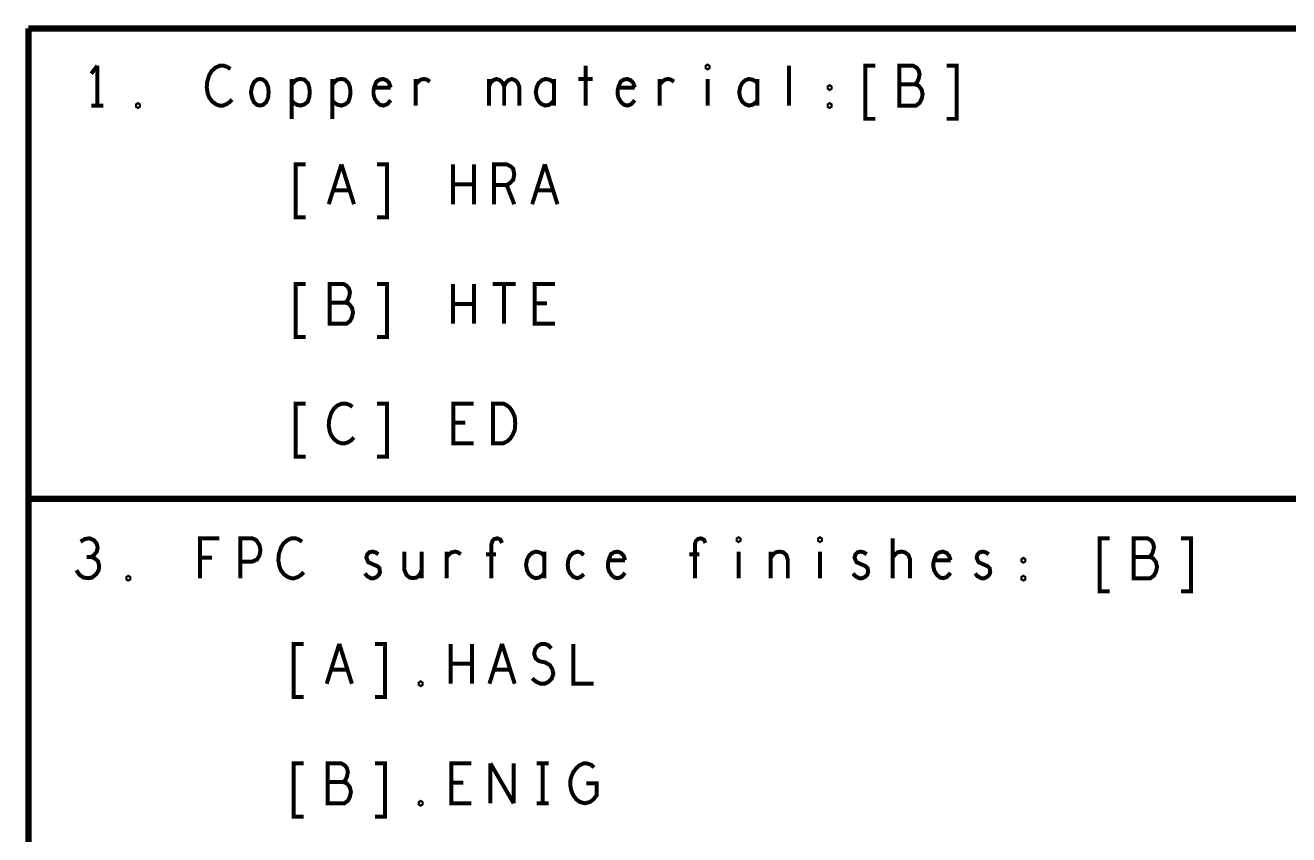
# Model space of a CAD drawing. Header units: millimetres. Extents: x 3885 to 4350, y -149 to 182.
# Drawn here: x 3931.63 to 3971.85, y 31.51 to 57.3 of the extents above; entities that cross this region are included whole.
import ezdxf

# ---------------------------------------------------------------- set-up
doc = ezdxf.new("R2010")
doc.units = ezdxf.units.MM
doc.header["$LTSCALE"] = 23.1
doc.layers.get('0').update_dxf_attribs({"linetype": 'CONTINUOUS'})

msp = doc.modelspace()

# ---------------------------------------------------------------- linework, layer by layer
for points, const_width in [([(3931.728, 57.195), (3931.728, -96.11), (4058.256, -96.11), (4058.256, 57.195)], 0.203), ([(3931.728, 57.195), (4058.256, 57.195)], 0.203), ([(3933.92, 56.008), (3933.727, 55.754)], 0.127), ([(3933.92, 54.738), (3933.92, 56.008)], 0.127), ([(3938.16, 55.903), (3938.063, 55.966), (3937.951, 56.008), (3937.822, 56.008), (3937.677, 55.945), (3937.565, 55.839), (3937.484, 55.712), (3937.42, 55.5), (3937.404, 55.31), (3937.436, 55.119), (3937.484, 54.992), (3937.581, 54.865), (3937.693, 54.781), (3937.806, 54.738), (3937.918, 54.738), (3938.031, 54.781), (3938.128, 54.844), (3938.208, 54.929)], 0.127), ([(3949.464, 56.008), (3949.464, 54.738)], 0.127), ([(3955.941, 54.738), (3955.941, 56.008)], 0.127), ([(3958.693, 56.008), (3958.371, 56.008), (3958.371, 54.315), (3958.693, 54.315)], 0.127), ([(3959.956, 55.416), (3960.021, 55.479), (3960.069, 55.585), (3960.101, 55.733), (3960.069, 55.86), (3960.005, 55.945), (3959.892, 56.008), (3959.458, 56.008), (3959.458, 54.738), (3959.988, 54.738), (3960.101, 54.823), (3960.165, 54.95), (3960.198, 55.098), (3960.165, 55.246), (3960.069, 55.373), (3959.956, 55.416), (3959.458, 55.416)], 0.127), ([(3960.962, 54.315), (3961.284, 54.315), (3961.284, 56.008), (3960.962, 56.008)], 0.127), ([(3940.107, 55.395), (3940.188, 55.5), (3940.268, 55.564), (3940.397, 55.585), (3940.509, 55.564), (3940.622, 55.458), (3940.67, 55.31), (3940.686, 55.162), (3940.67, 55.014), (3940.622, 54.865), (3940.525, 54.781), (3940.397, 54.738), (3940.284, 54.76), (3940.171, 54.823), (3940.107, 54.908)], 0.127), ([(3940.107, 54.315), (3940.107, 55.585)], 0.127), ([(3941.403, 55.395), (3941.483, 55.5), (3941.563, 55.564), (3941.692, 55.585), (3941.805, 55.564), (3941.917, 55.458), (3941.966, 55.31), (3941.982, 55.162), (3941.966, 55.014), (3941.917, 54.865), (3941.821, 54.781), (3941.692, 54.738), (3941.58, 54.76), (3941.467, 54.823), (3941.403, 54.908)], 0.127), ([(3941.403, 54.315), (3941.403, 55.585)], 0.127), ([(3943.261, 55.31), (3943.213, 55.458), (3943.132, 55.543), (3943.02, 55.585), (3942.907, 55.564), (3942.81, 55.5), (3942.746, 55.352), (3942.714, 55.225), (3942.714, 55.098), (3942.746, 54.971), (3942.827, 54.844), (3942.923, 54.76), (3943.036, 54.738), (3943.148, 54.781), (3943.261, 54.908)], 0.127), ([(3944.058, 55.416), (3944.138, 55.5), (3944.219, 55.564), (3944.331, 55.585), (3944.412, 55.564), (3944.508, 55.5)], 0.127), ([(3944.058, 54.738), (3944.058, 55.585)], 0.127), ([(3946.391, 55.352), (3946.439, 55.458), (3946.52, 55.543), (3946.632, 55.585), (3946.745, 55.543), (3946.825, 55.458), (3946.874, 55.352), (3946.874, 54.738)], 0.127), ([(3946.391, 54.738), (3946.391, 55.585)], 0.127), ([(3946.874, 55.352), (3946.922, 55.458), (3947.002, 55.543), (3947.115, 55.585), (3947.227, 55.543), (3947.308, 55.458), (3947.356, 55.331), (3947.356, 54.738)], 0.127), ([(3948.459, 55.437), (3948.394, 55.522), (3948.298, 55.564), (3948.185, 55.585), (3948.073, 55.543), (3947.976, 55.458), (3947.912, 55.331), (3947.88, 55.162), (3947.912, 54.992), (3947.976, 54.865), (3948.073, 54.781), (3948.185, 54.738), (3948.298, 54.76), (3948.394, 54.823), (3948.459, 54.908)], 0.127), ([(3948.459, 54.738), (3948.459, 55.585)], 0.127), ([(3949.239, 55.585), (3949.69, 55.585)], 0.127), ([(3951.033, 55.31), (3950.985, 55.458), (3950.905, 55.543), (3950.792, 55.585), (3950.679, 55.564), (3950.583, 55.5), (3950.519, 55.352), (3950.486, 55.225), (3950.486, 55.098), (3950.519, 54.971), (3950.599, 54.844), (3950.696, 54.76), (3950.808, 54.738), (3950.921, 54.781), (3951.033, 54.908)], 0.127), ([(3951.83, 55.416), (3951.91, 55.5), (3951.991, 55.564), (3952.104, 55.585), (3952.184, 55.564), (3952.281, 55.5)], 0.127), ([(3951.83, 54.738), (3951.83, 55.585)], 0.127), ([(3953.351, 55.585), (3953.351, 54.738)], 0.127), ([(3954.936, 55.437), (3954.871, 55.522), (3954.775, 55.564), (3954.662, 55.585), (3954.55, 55.543), (3954.453, 55.458), (3954.389, 55.331), (3954.357, 55.162), (3954.389, 54.992), (3954.453, 54.865), (3954.55, 54.781), (3954.662, 54.738), (3954.775, 54.76), (3954.871, 54.823), (3954.936, 54.908)], 0.127), ([(3954.936, 54.738), (3954.936, 55.585)], 0.127), ([(3942.746, 55.31), (3943.261, 55.31)], 0.127), ([(3950.519, 55.31), (3951.033, 55.31)], 0.127), ([(3933.727, 54.738), (3934.113, 54.738)], 0.127), ([(3940.557, 52.865), (3940.235, 52.865), (3940.235, 51.172), (3940.557, 51.172)], 0.127), ([(3941.289, 51.595), (3941.692, 52.865)], 0.127), ([(3941.692, 52.865), (3942.094, 51.595)], 0.127), ([(3942.826, 51.172), (3943.148, 51.172), (3943.148, 52.865), (3942.826, 52.865)], 0.127), ([(3945.24, 51.595), (3945.24, 52.865)], 0.127), ([(3945.916, 52.865), (3945.916, 51.595)], 0.127), ([(3946.551, 51.595), (3946.551, 52.865), (3946.954, 52.865), (3947.082, 52.801), (3947.163, 52.717), (3947.195, 52.547), (3947.163, 52.378), (3947.066, 52.272), (3946.954, 52.209), (3946.551, 52.209)], 0.127), ([(3947.766, 51.595), (3948.169, 52.865)], 0.127), ([(3948.169, 52.865), (3948.571, 51.595)], 0.127), ([(3941.949, 52.039), (3941.434, 52.039)], 0.127), ([(3945.916, 52.23), (3945.24, 52.23)], 0.127), ([(3946.954, 52.209), (3947.195, 51.595)], 0.127), ([(3948.426, 52.039), (3947.911, 52.039)], 0.127), ([(3940.557, 49.055), (3940.235, 49.055), (3940.235, 47.362), (3940.557, 47.362)], 0.127), ([(3941.82, 48.462), (3941.885, 48.526), (3941.933, 48.632), (3941.965, 48.78), (3941.933, 48.907), (3941.869, 48.991), (3941.756, 49.055), (3941.321, 49.055), (3941.321, 47.785), (3941.852, 47.785), (3941.965, 47.87), (3942.029, 47.997), (3942.062, 48.145), (3942.029, 48.293), (3941.933, 48.42), (3941.82, 48.462), (3941.321, 48.462)], 0.127), ([(3942.826, 47.362), (3943.148, 47.362), (3943.148, 49.055), (3942.826, 49.055)], 0.127), ([(3945.24, 47.785), (3945.24, 49.055)], 0.127), ([(3945.916, 49.055), (3945.916, 47.785)], 0.127), ([(3946.503, 49.055), (3947.243, 49.055)], 0.127), ([(3946.873, 49.055), (3946.873, 47.785)], 0.127), ([(3948.49, 47.785), (3947.847, 47.785), (3947.847, 49.055), (3948.49, 49.055)], 0.127), ([(3945.916, 48.42), (3945.24, 48.42)], 0.127), ([(3948.233, 48.441), (3947.847, 48.441)], 0.127), ([(3940.557, 45.245), (3940.235, 45.245), (3940.235, 43.552), (3940.557, 43.552)], 0.127), ([(3942.045, 45.139), (3941.949, 45.203), (3941.836, 45.245), (3941.708, 45.245), (3941.563, 45.181), (3941.45, 45.076), (3941.37, 44.949), (3941.305, 44.737), (3941.289, 44.546), (3941.321, 44.356), (3941.37, 44.229), (3941.466, 44.102), (3941.579, 44.017), (3941.692, 43.975), (3941.804, 43.975), (3941.917, 44.017), (3942.013, 44.081), (3942.094, 44.165)], 0.127), ([(3942.826, 43.552), (3943.148, 43.552), (3943.148, 45.245), (3942.826, 45.245)], 0.127), ([(3945.9, 43.975), (3945.256, 43.975), (3945.256, 45.245), (3945.9, 45.245)], 0.127), ([(3945.642, 44.631), (3945.256, 44.631)], 0.127), ([(3931.728, 42.209), (4058.256, 42.209)], 0.203), ([(3933.723, 40.357), (3933.819, 40.42), (3933.9, 40.526), (3933.932, 40.653), (3933.9, 40.78), (3933.819, 40.886), (3933.675, 40.95), (3933.53, 40.928), (3933.385, 40.844)], 0.127), ([(3937.191, 39.68), (3937.191, 40.95), (3937.802, 40.95)], 0.127), ([(3938.47, 39.68), (3938.47, 40.95), (3938.856, 40.95), (3938.985, 40.886), (3939.081, 40.738), (3939.114, 40.569), (3939.081, 40.399), (3939.001, 40.272), (3938.856, 40.209), (3938.47, 40.209)], 0.127), ([(3940.441, 40.844), (3940.345, 40.907), (3940.232, 40.95), (3940.103, 40.95), (3939.959, 40.886), (3939.846, 40.78), (3939.765, 40.653), (3939.701, 40.442), (3939.685, 40.251), (3939.717, 40.061), (3939.765, 39.934), (3939.862, 39.807), (3939.975, 39.722), (3940.087, 39.68), (3940.2, 39.68), (3940.313, 39.722), (3940.409, 39.785), (3940.489, 39.87)], 0.127), ([(3946.468, 39.68), (3946.468, 40.759), (3946.5, 40.865), (3946.564, 40.928), (3946.661, 40.95), (3946.757, 40.907), (3946.806, 40.801)], 0.127), ([(3952.945, 39.68), (3952.945, 40.759), (3952.977, 40.865), (3953.041, 40.928), (3953.138, 40.95), (3953.234, 40.907), (3953.283, 40.801)], 0.127), ([(3959.245, 39.68), (3959.245, 40.95)], 0.127), ([(3966.156, 40.95), (3965.835, 40.95), (3965.835, 39.256), (3966.156, 39.256)], 0.127), ([(3967.419, 40.357), (3967.484, 40.42), (3967.532, 40.526), (3967.564, 40.674), (3967.532, 40.801), (3967.468, 40.886), (3967.355, 40.95), (3966.921, 40.95), (3966.921, 39.68), (3967.451, 39.68), (3967.564, 39.764), (3967.629, 39.891), (3967.661, 40.039), (3967.629, 40.188), (3967.532, 40.315), (3967.419, 40.357), (3966.921, 40.357)], 0.127), ([(3968.425, 39.256), (3968.747, 39.256), (3968.747, 40.95), (3968.425, 40.95)], 0.127), ([(3933.256, 39.934), (3933.353, 39.785), (3933.482, 39.701), (3933.626, 39.68), (3933.755, 39.701), (3933.884, 39.807), (3933.964, 39.934), (3933.98, 40.061), (3933.948, 40.209), (3933.836, 40.315), (3933.723, 40.357), (3933.578, 40.357)], 0.127), ([(3937.577, 40.336), (3937.191, 40.336)], 0.127), ([(3942.437, 39.828), (3942.517, 39.743), (3942.63, 39.68), (3942.726, 39.68), (3942.823, 39.722), (3942.887, 39.785), (3942.919, 39.87), (3942.903, 39.997), (3942.839, 40.061), (3942.549, 40.188), (3942.485, 40.336), (3942.517, 40.442), (3942.582, 40.505), (3942.678, 40.526), (3942.775, 40.505), (3942.871, 40.442)], 0.127), ([(3943.7, 40.526), (3943.7, 39.934), (3943.764, 39.785), (3943.861, 39.701), (3943.974, 39.68), (3944.086, 39.701), (3944.183, 39.785), (3944.247, 39.934)], 0.127), ([(3944.247, 39.68), (3944.247, 40.526)], 0.127), ([(3945.044, 40.357), (3945.124, 40.442), (3945.205, 40.505), (3945.317, 40.526), (3945.398, 40.505), (3945.494, 40.442)], 0.127), ([(3945.044, 39.68), (3945.044, 40.526)], 0.127), ([(3946.613, 40.442), (3946.291, 40.442)], 0.127), ([(3948.149, 40.378), (3948.085, 40.463), (3947.988, 40.505), (3947.876, 40.526), (3947.763, 40.484), (3947.667, 40.399), (3947.602, 40.272), (3947.57, 40.103), (3947.602, 39.934), (3947.667, 39.807), (3947.763, 39.722), (3947.876, 39.68), (3947.988, 39.701), (3948.085, 39.764), (3948.149, 39.849)], 0.127), ([(3948.149, 39.68), (3948.149, 40.526)], 0.127), ([(3949.412, 40.42), (3949.3, 40.505), (3949.203, 40.526), (3949.075, 40.484), (3948.978, 40.399), (3948.914, 40.251), (3948.898, 40.103), (3948.914, 39.955), (3948.978, 39.828), (3949.075, 39.722), (3949.203, 39.68), (3949.316, 39.722), (3949.412, 39.807)], 0.127), ([(3950.724, 40.251), (3950.676, 40.399), (3950.595, 40.484), (3950.483, 40.526), (3950.37, 40.505), (3950.273, 40.442), (3950.209, 40.293), (3950.177, 40.166), (3950.177, 40.039), (3950.209, 39.912), (3950.29, 39.785), (3950.386, 39.701), (3950.499, 39.68), (3950.611, 39.722), (3950.724, 39.849)], 0.127), ([(3950.209, 40.251), (3950.724, 40.251)], 0.127), ([(3953.09, 40.442), (3952.768, 40.442)], 0.127), ([(3954.337, 40.526), (3954.337, 39.68)], 0.127), ([(3955.359, 40.315), (3955.423, 40.42), (3955.52, 40.505), (3955.648, 40.526), (3955.761, 40.505), (3955.857, 40.42), (3955.906, 40.272), (3955.906, 39.68)], 0.127), ([(3955.359, 39.68), (3955.359, 40.526)], 0.127), ([(3956.928, 40.526), (3956.928, 39.68)], 0.127), ([(3957.982, 39.828), (3958.062, 39.743), (3958.175, 39.68), (3958.271, 39.68), (3958.368, 39.722), (3958.432, 39.785), (3958.464, 39.87), (3958.448, 39.997), (3958.384, 40.061), (3958.094, 40.188), (3958.03, 40.336), (3958.062, 40.442), (3958.126, 40.505), (3958.223, 40.526), (3958.319, 40.505), (3958.416, 40.442)], 0.127), ([(3959.245, 40.336), (3959.325, 40.442), (3959.406, 40.505), (3959.534, 40.526), (3959.631, 40.505), (3959.744, 40.42), (3959.792, 40.293), (3959.792, 39.68)], 0.127), ([(3961.087, 40.251), (3961.039, 40.399), (3960.958, 40.484), (3960.846, 40.526), (3960.733, 40.505), (3960.637, 40.442), (3960.572, 40.293), (3960.54, 40.166), (3960.54, 40.039), (3960.572, 39.912), (3960.653, 39.785), (3960.749, 39.701), (3960.862, 39.68), (3960.974, 39.722), (3961.087, 39.849)], 0.127), ([(3960.572, 40.251), (3961.087, 40.251)], 0.127), ([(3961.868, 39.828), (3961.948, 39.743), (3962.061, 39.68), (3962.157, 39.68), (3962.254, 39.722), (3962.318, 39.785), (3962.35, 39.87), (3962.334, 39.997), (3962.27, 40.061), (3961.98, 40.188), (3961.916, 40.336), (3961.948, 40.442), (3962.013, 40.505), (3962.109, 40.526), (3962.206, 40.505), (3962.302, 40.442)], 0.127), ([(3940.491, 37.587), (3940.169, 37.587), (3940.169, 35.894), (3940.491, 35.894)], 0.127), ([(3941.223, 36.317), (3941.625, 37.587)], 0.127), ([(3941.625, 37.587), (3942.027, 36.317)], 0.127), ([(3942.76, 35.894), (3943.081, 35.894), (3943.081, 37.587), (3942.76, 37.587)], 0.127), ([(3945.174, 36.317), (3945.174, 37.587)], 0.127), ([(3945.849, 37.587), (3945.849, 36.317)], 0.127), ([(3946.405, 36.317), (3946.807, 37.587)], 0.127), ([(3946.807, 37.587), (3947.209, 36.317)], 0.127), ([(3947.764, 36.487), (3947.893, 36.381), (3948.038, 36.317), (3948.167, 36.317), (3948.295, 36.381), (3948.392, 36.487), (3948.44, 36.635), (3948.408, 36.783), (3948.328, 36.91), (3948.183, 36.995), (3947.99, 37.037), (3947.877, 37.122), (3947.829, 37.27), (3947.861, 37.418), (3947.941, 37.524), (3948.054, 37.587), (3948.167, 37.587), (3948.279, 37.545), (3948.376, 37.439)], 0.127), ([(3949.076, 37.587), (3949.076, 36.317), (3949.719, 36.317)], 0.127), ([(3945.849, 36.952), (3945.174, 36.952)], 0.127), ([(3941.883, 36.762), (3941.368, 36.762)], 0.127), ([(3947.064, 36.762), (3946.55, 36.762)], 0.127), ([(3940.491, 33.777), (3940.169, 33.777), (3940.169, 32.084), (3940.491, 32.084)], 0.127), ([(3941.754, 33.185), (3941.818, 33.248), (3941.867, 33.354), (3941.899, 33.502), (3941.867, 33.629), (3941.802, 33.714), (3941.69, 33.777), (3941.255, 33.777), (3941.255, 32.507), (3941.786, 32.507), (3941.899, 32.592), (3941.963, 32.719), (3941.995, 32.867), (3941.963, 33.015), (3941.867, 33.142), (3941.754, 33.185), (3941.255, 33.185)], 0.127), ([(3942.76, 32.084), (3943.081, 32.084), (3943.081, 33.777), (3942.76, 33.777)], 0.127), ([(3945.833, 32.507), (3945.19, 32.507), (3945.19, 33.777), (3945.833, 33.777)], 0.127), ([(3946.437, 32.507), (3946.437, 33.777)], 0.127), ([(3946.437, 33.777), (3947.177, 32.507)], 0.127), ([(3947.177, 32.507), (3947.177, 33.777)], 0.127), ([(3947.909, 33.777), (3948.295, 33.777)], 0.127), ([(3948.102, 33.777), (3948.102, 32.507)], 0.127), ([(3949.494, 33.142), (3949.816, 33.142), (3949.816, 32.761), (3949.719, 32.634), (3949.607, 32.55), (3949.446, 32.507), (3949.285, 32.55), (3949.172, 32.634), (3949.076, 32.761), (3949.012, 32.909), (3948.979, 33.079), (3948.979, 33.227), (3949.012, 33.354), (3949.076, 33.502), (3949.172, 33.629), (3949.269, 33.714), (3949.398, 33.777), (3949.51, 33.777), (3949.639, 33.735), (3949.735, 33.65)], 0.127), ([(3945.576, 33.163), (3945.19, 33.163)], 0.127), ([(3947.909, 32.507), (3948.295, 32.507)], 0.127)]:
    msp.add_lwpolyline(points, dxfattribs=dict(const_width=const_width))
at = {"const_width": 0.127}
for points in [[(3953.351, 55.924), (3953.318, 55.945), (3953.318, 55.987), (3953.351, 56.008), (3953.383, 55.987), (3953.383, 55.945)], [(3939.101, 54.738), (3939.005, 54.76), (3938.908, 54.844), (3938.844, 54.992), (3938.812, 55.162), (3938.844, 55.331), (3938.908, 55.479), (3939.005, 55.564), (3939.101, 55.585), (3939.198, 55.564), (3939.294, 55.479), (3939.359, 55.331), (3939.375, 55.162), (3939.359, 54.992), (3939.294, 54.844), (3939.198, 54.76)], [(3957.237, 55.268), (3957.205, 55.289), (3957.205, 55.331), (3957.237, 55.352), (3957.269, 55.331), (3957.269, 55.289)], [(3935.215, 54.696), (3935.183, 54.717), (3935.183, 54.76), (3935.215, 54.781), (3935.247, 54.76), (3935.247, 54.717)], [(3957.237, 54.696), (3957.205, 54.717), (3957.205, 54.76), (3957.237, 54.781), (3957.269, 54.76), (3957.269, 54.717)], [(3946.519, 43.975), (3946.519, 45.245), (3946.841, 45.245), (3946.97, 45.181), (3947.066, 45.097), (3947.147, 44.97), (3947.211, 44.822), (3947.227, 44.61), (3947.211, 44.398), (3947.147, 44.25), (3947.066, 44.123), (3946.97, 44.038), (3946.841, 43.975)], [(3954.337, 40.865), (3954.304, 40.886), (3954.304, 40.928), (3954.337, 40.95), (3954.369, 40.928), (3954.369, 40.886)], [(3956.928, 40.865), (3956.895, 40.886), (3956.895, 40.928), (3956.928, 40.95), (3956.96, 40.928), (3956.96, 40.886)], [(3963.405, 40.209), (3963.372, 40.23), (3963.372, 40.272), (3963.405, 40.293), (3963.437, 40.272), (3963.437, 40.23)], [(3934.906, 39.637), (3934.873, 39.658), (3934.873, 39.701), (3934.906, 39.722), (3934.938, 39.701), (3934.938, 39.658)], [(3963.405, 39.637), (3963.372, 39.658), (3963.372, 39.701), (3963.405, 39.722), (3963.437, 39.701), (3963.437, 39.658)], [(3944.216, 36.275), (3944.184, 36.296), (3944.184, 36.338), (3944.216, 36.36), (3944.248, 36.338), (3944.248, 36.296)], [(3944.216, 32.465), (3944.184, 32.486), (3944.184, 32.528), (3944.216, 32.55), (3944.248, 32.528), (3944.248, 32.486)]]:
    msp.add_lwpolyline(points, close=True, dxfattribs=at)

doc.saveas('drawing.dxf')
